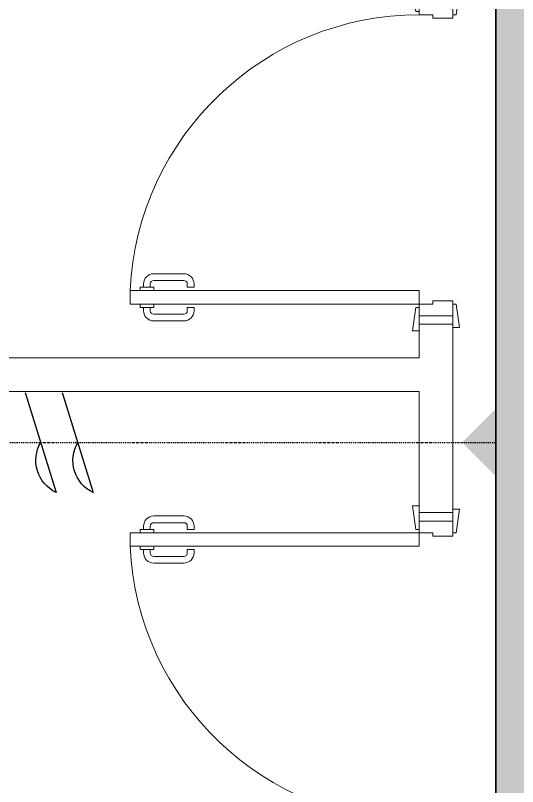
# Model space of a CAD drawing. Header units: inches. Extents: x -12418 to 57169, y -29325 to 19878.
# Drawn here: x 28250 to 29742, y -11232 to -8939 of the extents above; entities that cross this region are included whole.
import ezdxf

# ---------------------------------------------------------------- set-up
doc = ezdxf.new("R2010")
doc.units = ezdxf.units.IN
doc.header["$LTSCALE"] = 25
doc.header["$MEASUREMENT"] = 0
doc.linetypes.add('DASHDOT', pattern=[25.4, 12.7, -6.35, 0, -6.35])
doc.layers.get('0').update_dxf_attribs({"color": 8})
doc.layers.add('0 @ 50', color=8, linetype='Continuous')
doc.layers.add('T-WIRE', color=140, linetype='Continuous')
for name, color, linetype, lineweight in [('00-Ground Floor$0$Walls', 251, 'Continuous', 5), ('00-Ground Floor$0$Wooden Joinery', 251, 'Continuous', 5), ('E-LITE-CLNG-CNDT', 6, 'DASHDOT', 35), ('T-CABL-TRAY', 60, 'Continuous', 35), ('T-DATA-CLNG-COND', 51, 'DASHDOT', 25), ('T-DATA-CLNG-COND @ 100', 51, 'DASHDOT', 25)]:
    doc.layers.add(name, color=color, linetype=linetype, lineweight=lineweight)

# ---------------------------------------------------------------- blocks, each defined once
blk = doc.blocks.new('00-Ground Floor$0$A$C72370EFE')
at = {"layer": '00-Ground Floor$0$Wooden Joinery'}
for p, q in [((-0.01, -0.04), (-0.02, -0.04)), ((-0.01, -0.03), (-0.01, -0.07)), ((0, -0.03), (-0.01, -0.03)), ((0.04, -0.03), (0.05, -0.03)), ((0.05, -0.03), (0.05, -0.07)), ((0.05, -0.04), (0.06, -0.04)), ((-0.01, -0.06), (-0.02, -0.06)), ((0.05, -0.06), (0.06, -0.06)), ((-0.05, -0.07), (-0.05, -0.16)), ((-0.03, -0.07), (-0.03, -0.16)), ((0, -0.07), (-0.01, -0.07)), ((0.04, -0.07), (0.05, -0.07)), ((0.07, -0.07), (0.07, -0.16)), ((0.09, -0.07), (0.09, -0.16)), ((-0.01, -0.17), (-0.02, -0.17)), ((-0.01, -0.17), (-0.01, -0.19)), ((0.05, -0.17), (0.06, -0.17)), ((0.05, -0.17), (0.05, -0.19)), ((-0.01, -0.19), (-0.02, -0.19)), ((0.05, -0.19), (0.06, -0.19))]:
    blk.add_line(p, q, dxfattribs=at)
for centre, radius, start, end in [((-0.02, -0.07), 0.03, 90, 180), ((0.06, -0.07), 0.03, 0, 90), ((-0.02, -0.07), 0.01, 90, 180), ((0.06, -0.07), 0.01, 0, 90), ((-0.02, -0.16), 0.03, 180, 270), ((-0.02, -0.16), 0.01, 180, 270), ((0.06, -0.16), 0.01, 270, 0), ((0.06, -0.16), 0.03, 270, 0)]:
    blk.add_arc(centre, radius, start, end, dxfattribs=at)
blk = doc.blocks.new('00-Ground Floor$0$A$C5DAD61B4')
at = {"layer": '00-Ground Floor$0$Wooden Joinery'}
for points in [[(80, 959.1), (80, 969.1), (10, 979.1), (10, 959.1)], [(940, 959.1), (940, 969.1), (1010, 979.1), (1010, 959.1)], [(70, 859.1), (70, 849.1), (0, 839.1), (0, 859.1)], [(120, 859.1), (120, 0), (80, 0), (80, 859.1)], [(950, 859.1), (950, 849.1), (1020, 839.1), (1020, 859.1)]]:
    blk.add_lwpolyline(points, close=True, dxfattribs=at)
for points in [[(45, 859.1), (45, 959.1), (20, 959.1), (20, 859.1), (45, 859.1)], [(45, 859.1), (80, 859.1), (80, 899.1), (90, 899.1), (90, 959.1), (45, 959.1), (45, 859.1)], [(975, 859.1), (940, 859.1), (940, 899.1), (930, 899.1), (930, 959.1), (975, 959.1), (975, 859.1)], [(975, 859.1), (975, 959.1), (1000, 959.1), (1000, 859.1), (975, 859.1)]]:
    blk.add_lwpolyline(points, dxfattribs=at)
blk.add_arc((80, 859.1), 860, 272.666, 0, dxfattribs=at)
at = {"layer": '00-Ground Floor$0$Wooden Joinery', "xscale": 999.9999999998854, "yscale": 999.9999999998854, "zscale": 999.9999999998854, "rotation": 180}
blk.add_blockref('00-Ground Floor$0$A$C72370EFE', (120, 0), dxfattribs=at)
blk = doc.blocks.new('00-Ground Floor')
at = {"layer": '00-Ground Floor$0$Walls'}
for p, q in [((29449.5, -9957.4, 0), (29449.5, -9857.4, 0)), ((29449.5, -9857.4, 0), (29549.5, -9857.4, 0)), ((29549.5, -9857.4, 0), (29549.5, -10417.4, 0)), ((23949.5, -9957.4, 0), (29449.5, -9957.4, 0)), ((23949.5, -10057.4, 0), (29449.5, -10057.4, 0)), ((29449.5, -10417.4, 0), (29449.5, -10057.4, 0)), ((29549.5, -10417.4, 0), (29449.5, -10417.4, 0))]:
    blk.add_line(p, q, dxfattribs=at)
at = {"layer": '00-Ground Floor$0$Wooden Joinery', "xscale": -1, "rotation": 270}
blk.add_blockref('00-Ground Floor$0$A$C5DAD61B4', (28590.4, -9877.4, 0), dxfattribs=at)
at = {"layer": '00-Ground Floor$0$Wooden Joinery', "rotation": 270}
blk.add_blockref('00-Ground Floor$0$A$C5DAD61B4', (28590.4, -10397.4, 0), dxfattribs=at)
blk = doc.blocks.new('*U122')
at = {"lineweight": 0}
h = blk.add_hatch(dxfattribs=at)
h.set_pattern_fill('HEX', color=253, scale=8, angle=180, style=0)
h.set_pattern_definition([(180, (-24050.41, -3e-10), (6e-13, -43.99409), [25.4, -50.8]), (300, (-24050.41, -3e-10), (38.1, 21.997045), [25.4, -50.8]), (240, (-24075.81, -3e-10), (38.1, -21.997045), [25.4, -50.8])])
h.paths.add_polyline_path([(-10603.6, 150), (-10603.6, 0), (0, 0), (0, 150)])
at = {"color": 0}
blk.add_line((0, 0), (-10603.6, 0), dxfattribs=at)
blk = doc.blocks.new('*U106')
blk.add_hatch(color=256).paths.add_polyline_path([(1, 0), (0, 1), (-1, 0)])
blk = doc.blocks.new('W-TEL')
blk.add_line((-66, -212.7), (66, 212.7))
blk.add_arc((130.7, 76), 151.2, 115.3301, 210.179)
blk = doc.blocks.new('*U119')
at = {"layer": 'T-WIRE', "xscale": -0.006999999999825377, "yscale": 0.006999999999970897, "zscale": 0.006999999999999999}
for p in [(0, 0), (1.102, -0.003)]:
    blk.add_blockref('W-TEL', p, dxfattribs=at)

msp = doc.modelspace()

# ---------------------------------------------------------------- linework, layer by layer
at = {"layer": 'T-DATA-CLNG-COND', "ltscale": 0.01, "elevation": 0}
msp.add_lwpolyline([(26466.6, -10209), (29676.9, -10209)], dxfattribs=at)

# ---------------------------------------------------------------- block references
at = {"layer": '0 @ 50', "xscale": 100, "yscale": 100, "zscale": 100, "rotation": 180}
msp.add_blockref('*U119', (28434.8, -10209, 0), dxfattribs=at)
at = {"layer": 'E-LITE-CLNG-CNDT'}
msp.add_blockref('00-Ground Floor', (0, 0), dxfattribs=at)
at = {"layer": 'T-CABL-TRAY', "linetype": 'Continuous', "rotation": 270}
msp.add_blockref('*U122', (29676.9, -13351), dxfattribs=at)
at = {"layer": 'T-DATA-CLNG-COND @ 100', "xscale": -100, "yscale": 100, "zscale": 100, "rotation": 90.00000000001782}
msp.add_blockref('*U106', (29676.9, -10209), dxfattribs=at)

doc.saveas('drawing.dxf')
